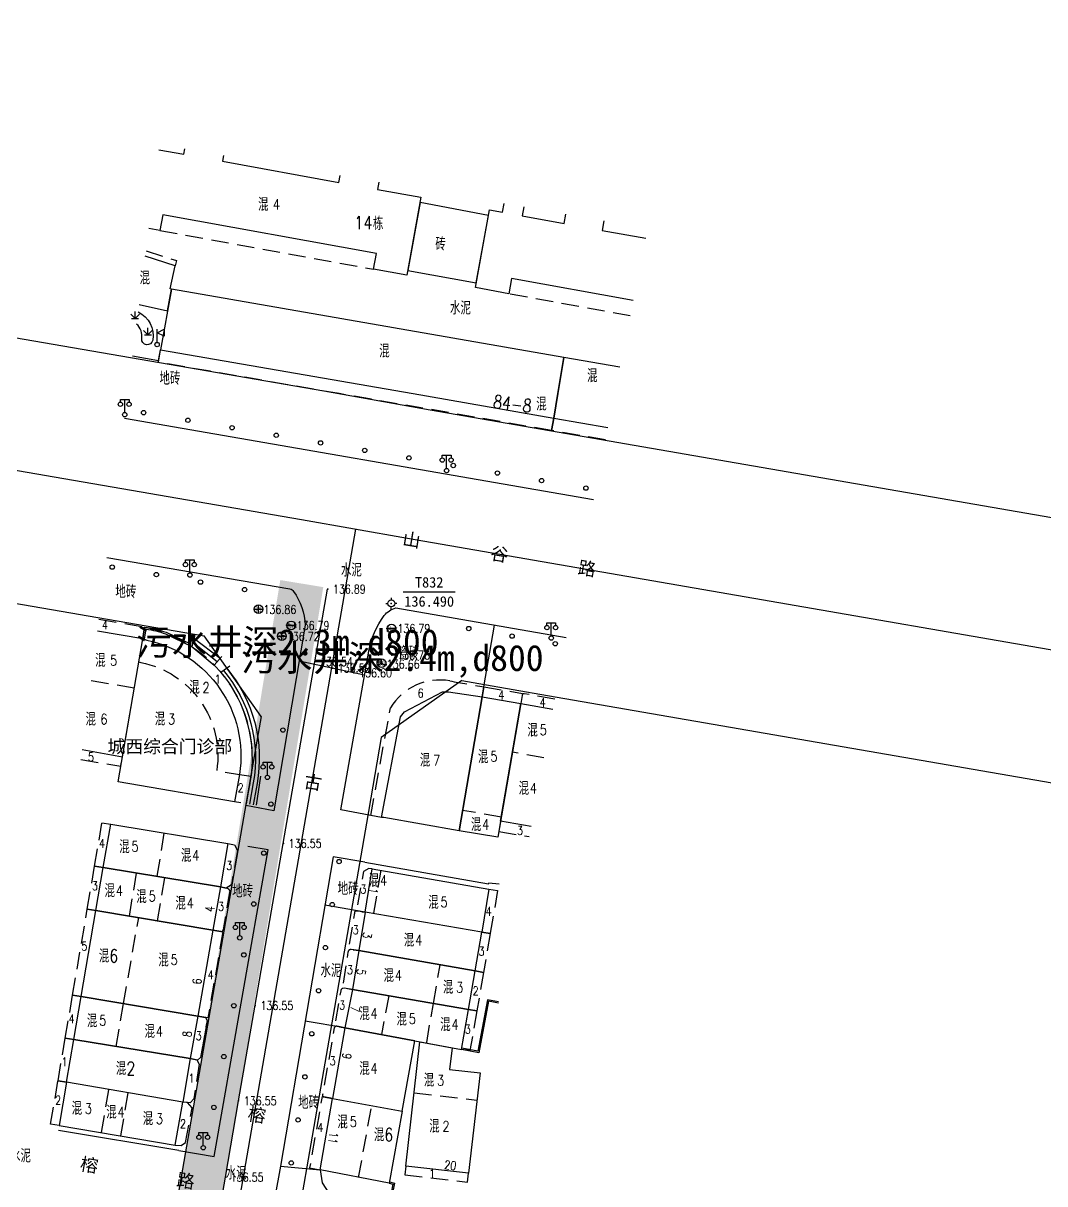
# Model space of a CAD drawing. Extents: x 529262 to 576451, y 2694391 to 2717535.
# Drawn here: x 563872.1 to 563989.4, y 2710661.9 to 2710795.1 of the extents above; entities that cross this region are included whole.
import ezdxf
from ezdxf.enums import TextEntityAlignment as Align
from ezdxf.xclip import XClip

# ---------------------------------------------------------------- set-up
doc = ezdxf.new("R2010")
doc.units = 0
doc.header["$XCLIPFRAME"] = 0
doc.linetypes.add('DASH', pattern=[0.35, 0.25, -0.1])
doc.linetypes.add('X5', pattern=[3, 2, -1])
for name, color, linetype in [('COMPONENT', 8, 'Continuous'), ('DLDW', 8, 'Continuous'), ('DLSS', 4, 'Continuous'), ('DMTZ', 8, 'Continuous'), ('GCD', 8, 'Continuous'), ('GXYZ', 8, 'Continuous'), ('JMD', 8, 'Continuous'), ('KZD', 8, 'Continuous'), ('PP-COM', 7, 'Continuous'), ('RD-中线', 40, 'Continuous'), ('RD-红线', 7, 'Continuous'), ('ZBTZ', 8, 'Continuous'), ('ZJ', 7, 'Continuous'), ('污水管径标注_W10-', 202, 'Continuous'), ('河流', 4, 'Continuous')]:
    doc.layers.add(name, color=color, linetype=linetype)
doc.layers.add('现状管道深度（物探资料）', color=2, linetype='Continuous', plot=False)
doc.styles.add('HZ', font='rs.shx', dxfattribs={"width": 0.8, "bigfont": 'hztxt.shx'})
doc.styles.get("Standard").update_dxf_attribs({"font": '', "height": 2.5, "bigfont": 'smfs.shx'})
doc.styles.add('宋体', font='', dxfattribs={"width": 0.75})
doc.styles.add('等线体', font='simhei.ttf')
doc.styles.get('Standard').set_extended_font_data('FangSong_GB2312')
doc.styles.get('宋体').set_extended_font_data('SimSun')
doc.linetypes.add('10422', pattern='A,0.75,[150,AAA.SHX,S=0.5,R=0,X=0,Y=0.5],1.5,[177,AAA.SHX,S=1,R=0,X=0,Y=0.4],0.75', length=3)
doc.linetypes.add('1161', pattern='A,0,[149,AAA.SHX,S=0.15,R=0,X=0,Y=0],-1.6', length=1.6)

# ---------------------------------------------------------------- blocks, each defined once
blk = doc.blocks.new('A$C19FD0107')
at = {"layer": 'RD-中线', "color": 8}
blk.add_lwpolyline([(-6735.89, 16285.46), (-7081.77, 16345.35), (-7093.95, 16347.49), (-7407.42, 16401.51), (-7408.07, 16401.63)], dxfattribs=at)
at = {"layer": 'RD-中线', "color": 8, "linetype": 'Continuous', "flags": 128}
blk.add_lwpolyline([(-7087.75, 16346.4), (-7130.8, 16098.5)], dxfattribs=at)
at = {"layer": 'RD-红线', "color": 8, "linetype": 'Continuous', "flags": 128}
for points in [[(-7336.27, 16404.47), (-7091.38, 16362.27), (-7079.19, 16360.12), (-6766.55, 16305.99)], [(-7163.26, 16344.21), (-7161.29, 16343.87), (-7105.11, 16334.19)], [(-7075.55, 16329.04), (-7073.58, 16328.7), (-7065.7, 16327.34), (-6997.83, 16315.59)], [(-7098.58, 16324.94), (-7098.93, 16322.97), (-7100.3, 16315.07), (-7114.3, 16234.44), (-7115.16, 16229.5)], [(-7084.79, 16322.53), (-7086.5, 16312.68), (-7100.54, 16231.84), (-7101.39, 16226.94)]]:
    blk.add_lwpolyline(points, dxfattribs=at)
at = {"layer": 'RD-红线', "color": 8}
for points in [[(-7098.58, 16324.94), (-7105.11, 16334.19, 0.414587)], [(-7075.55, 16329.04), (-7084.79, 16322.53, 0.414075)]]:
    blk.add_lwpolyline(points, format="xyb", dxfattribs=at)
blk = doc.blocks.new('GC200')
at = {"linetype": 'Continuous', "const_width": 0.2, "flags": 128}
blk.add_lwpolyline([(-0.1, 0, 1), (0.1, 0, 1)], format="xyb", close=True, dxfattribs=at)
blk = doc.blocks.new('gc124')
at = {"color": 8}
for p, q in [((-1, 1), (0, 0)), ((-0.8, 0), (0.8, 0)), ((0, 0), (0, 1.6)), ((0, 0), (1, 1))]:
    blk.add_line(p, q, dxfattribs=at)
blk = doc.blocks.new('gc019')
for p, q in [((0, 0.5), (0, 3.5)), ((0, 2.7), (1.6, 3.5)), ((1.6, 1.9), (0, 2.7)), ((1.6, 3.5), (1.6, 1.9))]:
    blk.add_line(p, q)
blk.add_circle((0, 0), 0.5)
blk = doc.blocks.new('gc002')
at = {"color": 8, "const_width": 1}
blk.add_lwpolyline([(-0.5, 0), (0.5, 0)], dxfattribs=at)
blk = doc.blocks.new('gc170')
at = {"color": 8, "linetype": 'Continuous'}
blk.add_circle((0, 0), 0.5, dxfattribs=at)
blk = doc.blocks.new('gc097')
at = {"color": 8}
for p, q in [((-1, 2.9), (-1, 3.5)), ((-1, 3.5), (1, 3.5)), ((0, 0.5), (0, 3.5)), ((1, 3.5), (1, 2.9))]:
    blk.add_line(p, q, dxfattribs=at)
for centre in [(-1, 2.4), (1, 2.4), (0, 0)]:
    blk.add_circle(centre, 0.5, dxfattribs=at)
blk = doc.blocks.new('gc116')
at = {"color": 8}
for p, q in [((-1.3, 0), (-0.8, 0)), ((0, 1.3), (0, 0.8)), ((1.3, 0), (0.8, 0)), ((0, -1.3), (0, -0.8))]:
    blk.add_line(p, q, dxfattribs=at)
blk.add_circle((0, 0), 0.8, dxfattribs=at)
blk.add_point((0, 0), dxfattribs=at)
blk = doc.blocks.new('gcbj0102')
for p, q in [((-1, 0), (1, 0)), ((0, -1), (0, 1))]:
    blk.add_line(p, q)
blk.add_circle((0, 0), 1)
blk = doc.blocks.new('gcbj0101')
blk.add_line((-1, 0), (1, 0))
blk.add_circle((0, 0), 1)
blk = doc.blocks.new('gcbj0107')
for q in [(-0.87, -0.5), (0, 1), (0.87, -0.5)]:
    blk.add_line((0, 0), q)
blk.add_circle((0, 0), 1)

msp = doc.modelspace()

# ---------------------------------------------------------------- linework, layer by layer
at = {"layer": 'DLSS', "linetype": 'Continuous', "elevation": 137.065, "flags": 128}
msp.add_lwpolyline([(563883.732, 2710749.75), (563937.565, 2710740.438)], dxfattribs=at)
at = {"layer": 'DLSS', "linetype": 'Continuous', "flags": 128}
for points, elevation in [([(563881.687, 2710733.765), (563902.711, 2710730.161, -0.2159019), (563903.135, 2710729.874, -0.140199), (563904.468, 2710725.999), (563900.879, 2710704.718), (563897.648, 2710705.297)], -524.926), ([(563911.988, 2710704.162), (563908.561, 2710704.812), (563911.752, 2710723.019, -0.1158302), (563913.539, 2710727.11, -0.175613), (563914.886, 2710727.979), (563934.425, 2710724.594)], -523.477)]:
    msp.add_lwpolyline(points, format="xyb", dxfattribs=dict(at, elevation=elevation))
at = {"layer": 'DLSS', "linetype": 'Continuous'}
msp.add_lwpolyline([(563889.941, 2710665.743), (563894.01, 2710665.028), (563900.195, 2710700.214), (563897.862, 2710700.601)], dxfattribs=at)
at = {"layer": 'DLSS', "linetype": 'Continuous', "flags": 128}
msp.add_lwpolyline([(563911.31, 2710698.806), (563907.684, 2710699.436), (563901.62, 2710663.92), (563906.165, 2710663.523)], dxfattribs=at)
at = {"layer": 'DMTZ', "linetype": '10422', "elevation": 137.101, "flags": 128}
for points in [[(563885.292, 2710761.942, -0.3396043), (563886.96, 2710758.705, -0.95562), (563885.693, 2710758.875)], [(563885.693, 2710758.875, 0.2685477), (563885.112, 2710760.535, 0.2685477)]]:
    msp.add_lwpolyline(points, format="xyb", dxfattribs=at)
at = {"layer": 'DMTZ', "linetype": '10422', "flags": 128}
for points in [[(563911.31, 2710698.806), (563925.501, 2710696.336), (563925.548, 2710696.46), (563926.739, 2710696.314)], [(563889.941, 2710665.743), (563876.13, 2710668.021)]]:
    msp.add_lwpolyline(points, dxfattribs=at)
at = {"layer": 'JMD', "linetype": 'Continuous'}
for p, q in [((563885.811, 2710724.447), (563885.613, 2710724.48)), ((563889.282, 2710724.815, 137.221), (563889.195, 2710724.634, 137.221)), ((563891.757, 2710724.759), (563891.433, 2710723.565)), ((563891.695, 2710724.53), (563894.711, 2710722.226)), ((563891.433, 2710723.565), (563894.02, 2710721.425)), ((563891.564, 2710724.048), (563894.365, 2710721.826)), ((563894.02, 2710721.425), (563894.875, 2710722.416)), ((563895.826, 2710721.304), (563894.777, 2710720.587)), ((563898.119, 2710707.968), (563897.677, 2710705.491)), ((563924.853, 2710680.193), (563925.001, 2710680.166))]:
    msp.add_line(p, q, dxfattribs=at)
at = {"layer": 'JMD', "linetype": 'Continuous', "flags": 128}
for points in [[(563887.673, 2710780.555), (563890.546, 2710780.034), (563890.662, 2710780.673)], [(563895.097, 2710779.911), (563894.974, 2710779.231), (563908.319, 2710776.811), (563908.465, 2710777.613)], [(563912.914, 2710776.848), (563912.761, 2710776.005), (563917.757, 2710775.099), (563916.139, 2710766.161), (563912.309, 2710766.853), (563912.651, 2710768.642), (563888.117, 2710773.067), (563887.784, 2710771.298), (563886.518, 2710771.526)], [(563942.127, 2710763.242), (563928.156, 2710765.787), (563927.838, 2710764.018), (563924.007, 2710764.735), (563925.621, 2710773.666), (563927.121, 2710773.392), (563927.301, 2710774.376)], [(563929.565, 2710773.987), (563929.381, 2710772.98), (563934.195, 2710772.102), (563934.388, 2710773.158)], [(563938.765, 2710772.405), (563938.564, 2710771.305), (563943.558, 2710770.394)], [(563940.601, 2710755.614), (563934.158, 2710756.727), (563933.467, 2710752.568)], [(563933.467, 2710752.568), (563933.002, 2710749.766), (563939.216, 2710748.691)], [(563899.339, 2710708.681), (563898.839, 2710705.369)], [(563926.64, 2710682.633), (563925.498, 2710682.849), (563924.406, 2710676.953), (563922.409, 2710677.323)], [(563926.668, 2710682.781), (563925.378, 2710683.024), (563924.286, 2710677.128), (563922.435, 2710677.471)]]:
    msp.add_lwpolyline(points, dxfattribs=at)
for points in [[(563916.237, 2710766.702), (563924.087, 2710765.265), (563925.504, 2710773.018), (563917.646, 2710774.486)], [(563911.34, 2710693.088), (563912.169, 2710698.054), (563925.564, 2710695.733), (563924.742, 2710690.785)], [(563911.34, 2710693.088), (563910.603, 2710688.673), (563923.961, 2710686.339), (563924.742, 2710690.785)], [(563910.603, 2710688.673), (563909.88, 2710684.21), (563923.214, 2710681.92), (563923.961, 2710686.339)], [(563909.88, 2710684.21), (563909.02, 2710679.803), (563922.409, 2710677.323), (563923.214, 2710681.92)], [(563906.165, 2710663.523), (563907.596, 2710671.694), (563915.598, 2710670.248), (563914.104, 2710661.978)]]:
    msp.add_lwpolyline(points, close=True, dxfattribs=at)
at = {"layer": 'JMD', "linetype": 'X5', "flags": 128}
for points, elevation in [([(563887.784, 2710771.298), (563912.309, 2710766.853)], 137.195), ([(563884.831, 2710718.779), (563879.879, 2710719.633)], 137.221), ([(563931.866, 2710710.798), (563928.249, 2710711.415)], 136.702), ([(563878.72, 2710710.576), (563883.283, 2710709.817), (563883.483, 2710710.91)], 137.118), ([(563896.918, 2710708.871), (563898.247, 2710708.698)], 136.557), ([(563926.983, 2710703.995), (563922.537, 2710704.754)], 136.876), ([(563888.251, 2710702.136), (563887.433, 2710697.178)], -514.617), ([(563884.284, 2710692.625), (563885.099, 2710697.563)], -512.228), ([(563887.519, 2710692.085), (563888.335, 2710697.03)], 136.892), ([(563883.614, 2710682.583), (563885.35, 2710692.458)], -515.915), ([(563919.181, 2710682.613), (563919.941, 2710687.041)], -513.228), ([(563882.751, 2710677.668), (563883.614, 2710682.583)], -515.915), ([(563918.41, 2710678.124), (563919.181, 2710682.613)], -513.228), ([(563881.089, 2710667.782), (563881.936, 2710672.736)], -517.365), ([(563883.308, 2710667.411), (563884.153, 2710672.357)], -516.977), ([(563916.969, 2710672.353), (563924.181, 2710671.497)], -520.385), ([(563910.597, 2710662.623), (563912.089, 2710670.882)], 136.938)]:
    msp.add_lwpolyline(points, dxfattribs=dict(at, elevation=elevation))
at = {"layer": 'JMD', "linetype": 'Continuous', "flags": 128}
for points, elevation in [([(563885.402, 2710762.802), (563888.659, 2710762.089), (563889.103, 2710764.559), (563888.966, 2710764.587), (563889.54, 2710767.244), (563886.109, 2710768.329)], -527.753), ([(563933.467, 2710752.568), (563934.158, 2710756.727), (563889.103, 2710764.559), (563887.855, 2710757.61), (563916.874, 2710752.568)], -526.763), ([(563916.874, 2710752.568), (563933.002, 2710749.766), (563933.467, 2710752.568)], -526.763), ([(563878.867, 2710711.727), (563883.483, 2710710.91), (563885.811, 2710724.447), (563880.608, 2710725.33)], 137.118), ([(563930.402, 2710702.911), (563926.902, 2710703.523), (563929.202, 2710717.001), (563932.902, 2710716.386)], 136.876)]:
    msp.add_lwpolyline(points, dxfattribs=dict(at, elevation=elevation))
at = {"layer": 'JMD', "linetype": 'X5'}
for points in [[(563886.188, 2710768.948), (563889.671, 2710767.852), (563889.54, 2710767.244)], [(563908.367, 2710752.568), (563887.63, 2710756.164), (563887.855, 2710757.61)], [(563933.002, 2710749.766), (563932.755, 2710748.339), (563908.367, 2710752.568)], [(563938.931, 2710747.268), (563932.755, 2710748.339), (563933.002, 2710749.766)], [(563880.782, 2710726.695), (563886.032, 2710725.788), (563885.811, 2710724.447)], [(563895.581, 2710700.954), (563896.347, 2710700.788), (563896.676, 2710700.156), (563895.988, 2710696.201), (563895.388, 2710695.845), (563894.731, 2710695.975)], [(563925.564, 2710695.733), (563926.556, 2710695.575), (563925.7, 2710690.62), (563924.742, 2710690.785)], [(563924.742, 2710690.785), (563925.7, 2710690.62), (563924.931, 2710686.171), (563923.961, 2710686.339)], [(563923.961, 2710686.339), (563924.931, 2710686.171), (563924.168, 2710681.755), (563923.214, 2710681.92)], [(563923.214, 2710681.92), (563924.168, 2710681.755), (563923.383, 2710677.206), (563922.409, 2710677.323)], [(563893.3, 2710680.939), (563892.153, 2710681.142), (563893.007, 2710680.991), (563893.194, 2710680.638), (563892.46, 2710676.394), (563892.114, 2710676.101), (563891.266, 2710676.282)], [(563890.235, 2710666.301), (563890.737, 2710666.665)]]:
    msp.add_lwpolyline(points, dxfattribs=at)
at = {"layer": 'JMD', "linetype": 'X5', "flags": 128}
for points in [[(563941.775, 2710761.479), (563927.838, 2710764.018)], [(563912.169, 2710698.054), (563911.784, 2710698.093), (563911.15, 2710697.737), (563910.452, 2710693.743), (563910.922, 2710693.127), (563911.34, 2710693.088)], [(563913.154, 2710697.883), (563912.302, 2710692.923)], [(563914.05, 2710683.494), (563913.222, 2710679.025)], [(563892.153, 2710681.142), (563893.007, 2710680.991), (563893.194, 2710680.638), (563892.46, 2710676.394), (563892.114, 2710676.101), (563891.266, 2710676.282)], [(563907.596, 2710671.694), (563906.402, 2710671.921), (563904.976, 2710663.76), (563906.165, 2710663.523)]]:
    msp.add_lwpolyline(points, dxfattribs=at)
at = {"layer": 'JMD', "linetype": 'Continuous', "elevation": 137.221, "flags": 128}
for points in [[(563885.811, 2710724.447), (563886.032, 2710725.788, -0.0588631), (563888.497, 2710725.19), (563891.303, 2710723.849), (563891.551, 2710724.763)], [(563886.003, 2710724.382), (563886.198, 2710725.565, -0.0541234), (563888.419, 2710725.006), (563891.433, 2710723.565), (563891.744, 2710724.711)]]:
    msp.add_lwpolyline(points, format="xyb", dxfattribs=at)
at = {"layer": 'JMD', "linetype": 'X5', "flags": 128}
for points, elevation in [([(563886.032, 2710725.788), (563886.032, 2710725.788, -0.3947341), (563898.24, 2710708.648), (563897.677, 2710705.491), (563896.357, 2710705.727)], 136.557), ([(563885.355, 2710721.8), (563885.577, 2710721.725, -0.4036302), (563894.301, 2710709.31), (563896.918, 2710708.871)], 136.557), ([(563910.603, 2710688.673), (563909.73, 2710688.781, 0.4417488), (563909.372, 2710688.474), (563908.771, 2710684.698, 0.316352), (563908.929, 2710684.375), (563909.88, 2710684.21)], 136.943)]:
    msp.add_lwpolyline(points, format="xyb", dxfattribs=dict(at, elevation=elevation))
at = {"layer": 'JMD', "linetype": 'Continuous', "elevation": 137.221, "flags": 128}
msp.add_lwpolyline([(563885.811, 2710724.447), (563886.268, 2710724.292, -0.4002121), (563896.918, 2710708.871), (563896.357, 2710705.727), (563882.977, 2710708.044)], format="xyb", close=True, dxfattribs=at)
at = {"layer": 'JMD', "linetype": 'Continuous', "flags": 128}
for points in [[(563894.777, 2710720.587, -0.2233737), (563898.119, 2710707.968), (563897.677, 2710705.491)], [(563895.096, 2710720.805, -0.2227256), (563898.497, 2710707.9), (563898.061, 2710705.451)], [(563895.464, 2710721.057, -0.2220171), (563898.934, 2710707.821), (563898.503, 2710705.405)]]:
    msp.add_lwpolyline(points, format="xyb", dxfattribs=at)
at = {"layer": 'JMD', "linetype": 'X5'}
for points, elevation in [([(563913.242, 2710703.954), (563911.988, 2710704.162), (563914.25, 2710716.505, -0.3119969), (563921.062, 2710719.608, 0.0014217), (563924.986, 2710718.926), (563924.762, 2710717.787)], 136.907), ([(563933.114, 2710717.526), (563929.614, 2710718.134, 0.4121221), (563929.362, 2710717.94), (563929.202, 2710717.001)], 136.747)]:
    msp.add_lwpolyline(points, format="xyb", dxfattribs=dict(at, elevation=elevation))
at = {"layer": 'JMD', "linetype": 'Continuous', "flags": 128}
for points, elevation in [([(563922.137, 2710702.411), (563913.487, 2710703.929), (563913.242, 2710703.954), (563915.409, 2710715.485), (563915.867, 2710716.059), (563920.228, 2710718.345), (563920.906, 2710718.36), (563924.762, 2710717.787)], 136.469), ([(563924.762, 2710717.787), (563929.202, 2710717.001), (563926.589, 2710701.685), (563922.137, 2710702.411)], 136.902), ([(563882.133, 2710703.177), (563895.581, 2710700.954), (563894.731, 2710695.975), (563881.275, 2710698.194)], 136.892), ([(563881.275, 2710698.194), (563894.731, 2710695.975), (563893.875, 2710691.026), (563880.424, 2710693.268)], 136.913), ([(563880.424, 2710693.268), (563893.875, 2710691.026), (563892.153, 2710681.142), (563878.74, 2710683.406)], 136.891), ([(563878.74, 2710683.406), (563892.153, 2710681.142), (563891.266, 2710676.282), (563877.897, 2710678.458)], 136.963), ([(563917.056, 2710678.314), (563909.02, 2710679.803), (563907.596, 2710671.694), (563915.598, 2710670.248)], -516.509), ([(563877.897, 2710678.458), (563891.266, 2710676.282), (563890.404, 2710671.288), (563877.07, 2710673.568)], 136.959), ([(563917.637, 2710678.207), (563921.34, 2710677.521), (563921.047, 2710675.017), (563924.551, 2710674.653), (563923.208, 2710663.129), (563916.019, 2710663.938)], 136.94), ([(563877.07, 2710673.568), (563876.234, 2710668.611), (563889.546, 2710666.342), (563890.404, 2710671.288)], 136.959)]:
    msp.add_lwpolyline(points, close=True, dxfattribs=dict(at, elevation=elevation))
at = {"layer": 'JMD', "linetype": 'X5'}
for points, elevation in [([(563924.762, 2710717.787), (563924.986, 2710718.926), (563929.402, 2710718.173), (563929.202, 2710717.001)], 136.902), ([(563881.275, 2710698.194), (563880.289, 2710698.362), (563881.135, 2710703.316), (563882.133, 2710703.177)], 136.892), ([(563926.902, 2710703.523), (563926.702, 2710702.35), (563930.185, 2710701.74)], 136.876), ([(563880.424, 2710693.268), (563879.448, 2710693.434), (563880.289, 2710698.362), (563881.275, 2710698.194)], 136.891), ([(563878.74, 2710683.406), (563877.765, 2710683.572), (563879.448, 2710693.434), (563880.424, 2710693.268)], 136.891), ([(563893.875, 2710691.026), (563895.022, 2710690.823), (563893.3, 2710680.939), (563892.153, 2710681.142)], 136.891), ([(563877.897, 2710678.458), (563876.921, 2710678.625), (563877.765, 2710683.572), (563878.74, 2710683.406)], 136.959), ([(563877.07, 2710673.568), (563876.087, 2710673.736), (563876.921, 2710678.625), (563877.897, 2710678.458)], 136.959), ([(563891.266, 2710676.282), (563892.019, 2710676.121), (563892.3, 2710675.627), (563891.682, 2710671.664), (563891.26, 2710671.206), (563890.404, 2710671.288)], -526.33), ([(563876.234, 2710668.611), (563875.236, 2710668.75), (563876.087, 2710673.736), (563877.07, 2710673.568)], 136.959), ([(563889.546, 2710666.342), (563890.235, 2710666.301), (563890.737, 2710666.665), (563891.47, 2710670.615), (563890.958, 2710671.235), (563890.404, 2710671.288)], 136.959), ([(563916.019, 2710663.938), (563915.894, 2710662.924), (563923.083, 2710662.115), (563923.208, 2710663.129)], -525.624)]:
    msp.add_lwpolyline(points, dxfattribs=dict(at, elevation=elevation))
msp.add_lwpolyline([(563894.731, 2710695.975), (563895.388, 2710695.845, -0.2153607), (563895.817, 2710695.539), (563895.052, 2710691.032, -0.3166231), (563894.795, 2710690.863), (563893.875, 2710691.026)], format="xyb", dxfattribs=at)
at = {"layer": 'JMD', "linetype": 'X5', "flags": 128}
for points in [[(563911.34, 2710693.088), (563910.78, 2710693.14), (563910.329, 2710693.193, 0.5102133), (563910.108, 2710692.953), (563909.48, 2710689.088, 0.4492712), (563909.73, 2710688.781), (563910.603, 2710688.673)], [(563909.88, 2710684.21), (563908.929, 2710684.375), (563908.779, 2710684.337, 0.2752423), (563908.539, 2710684.057), (563907.901, 2710680.387, 0.3423667), (563908.111, 2710679.991), (563909.02, 2710679.803)], [(563909.02, 2710679.803), (563908.111, 2710679.991, 0.3878546), (563907.808, 2710679.811), (563906.451, 2710672.12, 0.2984633), (563906.523, 2710671.898), (563907.596, 2710671.694)]]:
    msp.add_lwpolyline(points, format="xyb", dxfattribs=at)
at = {"layer": 'JMD', "linetype": 'Continuous'}
for points in [[(563914.104, 2710661.978), (563914.538, 2710661.879), (563913.975, 2710659.039)], [(563914.137, 2710662.124), (563914.713, 2710661.993), (563914.148, 2710659.14)]]:
    msp.add_lwpolyline(points, dxfattribs=at)
at = {"layer": 'KZD', "linetype": 'Continuous'}
msp.add_line((563915.698, 2710729.817), (563921.698, 2710729.817), dxfattribs=at)
at = {"layer": 'ZBTZ', "linetype": '1161', "flags": 128}
for points, elevation in [([(563884.649, 2710756.915), (563887.634, 2710756.379), (563887.855, 2710757.61)], 137.065), ([(563924.986, 2710718.926), (563926.214, 2710726.016)], -523.875), ([(563901.62, 2710663.92), (563900.244, 2710656.386)], 136.397), ([(563906.165, 2710663.523), (563906.411, 2710662.038), (563907.597, 2710660.193), (563908.916, 2710659.599), (563911.454, 2710659.204), (563913.975, 2710659.039)], 136.736)]:
    msp.add_lwpolyline(points, dxfattribs=dict(at, elevation=elevation))
for points in [[(563903.761, 2710721.908), (563911.253, 2710720.317)], [(563911.34, 2710693.088), (563906.734, 2710693.874)], [(563909.02, 2710679.803), (563904.464, 2710680.581)]]:
    msp.add_lwpolyline(points, dxfattribs=at)
at = {"layer": '污水管径标注_W10-'}
msp.add_lwpolyline([(563885.041, 2710603.571), (563890.662, 2710635.945), (563891.884, 2710642.982), (563895.306, 2710662.687), (563896.821, 2710671.414), (563898.727, 2710682.392), (563901.953, 2710700.972), (563905.57, 2710721.802), (563907.014, 2710730.117)], dxfattribs=at)
at = {"layer": '河流', "color": 5, "linetype": 'DASH', "ltscale": 0.1, "const_width": 5}
msp.add_lwpolyline([(563882.058, 2710598.016), (563904.072, 2710730.774)], dxfattribs=at)

# ---------------------------------------------------------------- block references
at = {"layer": 'COMPONENT', "linetype": 'Continuous', "xscale": 0.5, "yscale": 0.5}
for name, p in [('gcbj0102', (563899.103, 2710727.833)), ('gcbj0101', (563902.844, 2710725.98)), ('gcbj0101', (563914.384, 2710725.61)), ('gcbj0102', (563901.777, 2710724.756)), ('gcbj0107', (563913.239, 2710721.641))]:
    msp.add_blockref(name, p, dxfattribs=at)
at = {"layer": 'DLDW', "color": 252, "linetype": 'Continuous', "xscale": 0.5, "yscale": 0.5, "zscale": 0.5}
for name, p in [('gc019', (563887.466, 2710758.203, 137.077)), ('gc097', (563883.743, 2710750.157)), ('gc097', (563883.743, 2710750.157)), ('gc097', (563920.703, 2710743.743)), ('gc097', (563891.222, 2710731.756)), ('gc097', (563932.71, 2710724.521)), ('gc097', (563900.124, 2710708.54)), ('gc097', (563896.948, 2710690.131)), ('gc097', (563892.758, 2710666.048))]:
    msp.add_blockref(name, p, dxfattribs=at)
at = {"layer": 'GCD', "linetype": 'Continuous'}
ref = msp.add_blockref('GC200', (563907.046, 2710730.141, 136.89), dxfattribs=dict(at, xscale=0.5, yscale=0.5, zscale=0.5))
ref.add_attrib('height', '136.89', dxfattribs={"linetype": 'Continuous', "height": 1, "style": 'HZ', "width": 0.8}).set_placement((563907.646, 2710730.141, 136.89), align=Align.MIDDLE_LEFT)
ref = msp.add_blockref('GC200', (563899.075, 2710727.802, 136.857), dxfattribs=dict(at, xscale=0.5, yscale=0.5, zscale=0.5))
ref.add_attrib('height', '136.86', dxfattribs={"linetype": 'Continuous', "height": 1, "style": 'HZ', "width": 0.8}).set_placement((563899.675, 2710727.802, 136.857), align=Align.MIDDLE_LEFT)
ref = msp.add_blockref('GC200', (563902.879, 2710725.962, 136.786), dxfattribs=dict(at, xscale=0.5, yscale=0.5, zscale=0.5))
ref.add_attrib('height', '136.79', dxfattribs={"linetype": 'Continuous', "height": 1, "style": 'HZ', "width": 0.8}).set_placement((563903.479, 2710725.962, 136.786), align=Align.MIDDLE_LEFT)
ref = msp.add_blockref('GC200', (563914.456, 2710725.617, 136.786), dxfattribs=dict(at, xscale=0.5, yscale=0.5, zscale=0.5))
ref.add_attrib('height', '136.79', dxfattribs={"linetype": 'Continuous', "height": 1, "style": 'HZ', "width": 0.8}).set_placement((563915.056, 2710725.617, 136.786), align=Align.MIDDLE_LEFT)
ref = msp.add_blockref('GC200', (563901.745, 2710724.712, 136.719), dxfattribs=dict(at, xscale=0.5, yscale=0.5, zscale=0.5))
ref.add_attrib('height', '136.72', dxfattribs={"linetype": 'Continuous', "height": 1, "style": 'HZ', "width": 0.8}).set_placement((563902.345, 2710724.712, 136.719), align=Align.MIDDLE_LEFT)
ref = msp.add_blockref('GC200', (563914.416, 2710722.549, 136.763), dxfattribs=dict(at, xscale=0.5, yscale=0.5, zscale=0.5))
ref.add_attrib('height', '136.76', dxfattribs={"linetype": 'Continuous', "height": 1, "style": 'HZ', "width": 0.8}).set_placement((563915.016, 2710722.549, 136.763), align=Align.MIDDLE_LEFT)
ref = msp.add_blockref('GC200', (563905.561, 2710721.815, 136.54), dxfattribs=dict(at, xscale=0.5, yscale=0.5, zscale=0.5))
ref.add_attrib('height', '136.54', dxfattribs={"linetype": 'Continuous', "height": 1, "style": 'HZ', "width": 0.8}).set_placement((563906.161, 2710721.815, 136.54), align=Align.MIDDLE_LEFT)
ref = msp.add_blockref('GC200', (563913.231, 2710721.542, 136.663), dxfattribs=dict(at, xscale=0.5, yscale=0.5, zscale=0.5))
ref.add_attrib('height', '136.66', dxfattribs={"linetype": 'Continuous', "height": 1, "style": 'HZ', "width": 0.8}).set_placement((563913.831, 2710721.542, 136.663), align=Align.MIDDLE_LEFT)
ref = msp.add_blockref('GC200', (563907.6, 2710721.086, 136.519), dxfattribs=dict(at, xscale=0.5, yscale=0.5, zscale=0.5))
ref.add_attrib('height', '136.52', dxfattribs={"linetype": 'Continuous', "height": 1, "style": 'HZ', "width": 0.8}).set_placement((563908.2, 2710721.086, 136.519), align=Align.MIDDLE_LEFT)
ref = msp.add_blockref('GC200', (563910.06, 2710720.527, 136.598), dxfattribs=dict(at, xscale=0.5, yscale=0.5, zscale=0.5))
ref.add_attrib('height', '136.60', dxfattribs={"linetype": 'Continuous', "height": 1, "style": 'HZ', "width": 0.8}).set_placement((563910.66, 2710720.527, 136.598), align=Align.MIDDLE_LEFT)
ref = msp.add_blockref('GC200', (563901.97, 2710700.961, 136.55), dxfattribs=dict(at, xscale=0.5, yscale=0.5, zscale=0.5))
ref.add_attrib('height', '136.55', dxfattribs={"linetype": 'Continuous', "height": 1, "style": 'HZ', "width": 0.8}).set_placement((563902.57, 2710700.961, 136.55), align=Align.MIDDLE_LEFT)
ref = msp.add_blockref('GC200', (563898.72, 2710682.352, 136.55), dxfattribs=dict(at, xscale=0.5, yscale=0.5, zscale=0.5))
ref.add_attrib('height', '136.55', dxfattribs={"linetype": 'Continuous', "height": 1, "style": 'HZ', "width": 0.8}).set_placement((563899.32, 2710682.352, 136.55), align=Align.MIDDLE_LEFT)
ref = msp.add_blockref('GC200', (563896.814, 2710671.426, 136.55), dxfattribs=dict(at, xscale=0.5, yscale=0.5, zscale=0.5))
ref.add_attrib('height', '136.55', dxfattribs={"linetype": 'Continuous', "height": 1, "style": 'HZ', "width": 0.8}).set_placement((563897.414, 2710671.426, 136.55), align=Align.MIDDLE_LEFT)
ref = msp.add_blockref('GC200', (563895.31, 2710662.663, 136.55), dxfattribs=dict(at, xscale=0.5, yscale=0.5, zscale=0.5))
ref.add_attrib('height', '136.55', dxfattribs={"linetype": 'Continuous', "height": 1, "style": 'HZ', "width": 0.8}).set_placement((563895.91, 2710662.663, 136.55), align=Align.MIDDLE_LEFT)
at = {"layer": 'JMD', "linetype": 'Continuous', "xscale": 0.4999999999830702, "yscale": 0.4999999999830702, "zscale": 0.4999999999830702, "rotation": 349.0007791743696}
msp.add_blockref('gc002', (563891.596, 2710724.752, -1056.246), dxfattribs=at)
at = {"layer": 'KZD', "linetype": 'Continuous', "xscale": 0.5, "yscale": 0.5, "zscale": 0.5}
msp.add_blockref('gc116', (563914.352, 2710728.5, 136.49), dxfattribs=at)
at = {"layer": 'PP-COM'}
ref = msp.add_blockref('A$C19FD0107', (570997.993, 2694390.603), dxfattribs=at)
XClip(ref).set_block_clipping_path([(-9366.4383134884, 14428.6043910822), (-3328.4480743363, 17452.7484863754)])
at = {"layer": 'ZBTZ', "linetype": 'Continuous', "xscale": 0.5, "yscale": 0.5}
for p in [(563884.936, 2710761.203), (563886.409, 2710759.328)]:
    msp.add_blockref('gc124', p, dxfattribs=at)
at = {"layer": 'ZBTZ', "linetype": 'Continuous'}
for p, xscale, yscale, zscale, rotation in [((563885.917, 2710750.386), 0.4999999999925513, 0.4999999999925513, 0.4999999999925513, 170.3217943782903), ((563890.994, 2710749.52), 0.4999999999925513, 0.4999999999925513, 0.4999999999925513, 170.3217943782903), ((563896.071, 2710748.654), 0.4999999999925513, 0.4999999999925513, 0.4999999999925513, 170.3217943782903), ((563901.148, 2710747.789), 0.4999999999925513, 0.4999999999925513, 0.4999999999925513, 170.3217943782903), ((563906.225, 2710746.923), 0.4999999999925513, 0.4999999999925513, 0.4999999999925513, 170.3217943782903), ((563911.302, 2710746.057), 0.4999999999925513, 0.4999999999925513, 0.4999999999925513, 170.3217943782903), ((563916.379, 2710745.191), 0.4999999999925513, 0.4999999999925513, 0.4999999999925513, 170.3217943782903), ((563921.456, 2710744.325), 0.4999999999925513, 0.4999999999925513, 0.4999999999925513, 170.3217943782903), ((563926.533, 2710743.459), 0.4999999999925513, 0.4999999999925513, 0.4999999999925513, 170.3217943782903), ((563931.61, 2710742.593), 0.4999999999925513, 0.4999999999925513, 0.4999999999925513, 170.3217943782903), ((563936.687, 2710741.728), 0.4999999999925513, 0.4999999999925513, 0.4999999999925513, 170.3217943782903), ((563882.306, 2710732.664), 0.5000000000040269, 0.5000000000040269, 0.5000000000040269, 170.3671559292704), ((563887.374, 2710731.804), 0.5000000000040269, 0.5000000000040269, 0.5000000000040269, 170.3671559292704), ((563892.443, 2710730.943), 0.5000000000040269, 0.5000000000040269, 0.5000000000040269, 170.3671559292704), ((563897.512, 2710730.083), 0.5000000000040269, 0.5000000000040269, 0.5000000000040269, 170.3671559292704), ((563923.24, 2710725.621), 0.4999999999341479, 0.4999999999341479, 0.4999999999341479, 170.0202842967046), ((563928.206, 2710724.747), 0.4999999999341479, 0.4999999999341479, 0.4999999999341479, 170.0202842967046), ((563933.173, 2710723.873), 0.4999999999341479, 0.4999999999341479, 0.4999999999341479, 170.0202842967046), ((563901.912, 2710713.965), 0.499999999954541, 0.499999999954541, 0.499999999954541, 260.7839990828674), ((563900.534, 2710705.472), 0.499999999954541, 0.499999999954541, 0.499999999954541, 260.7839990828674), ((563899.713, 2710699.848), 0.4999999998286377, 0.4999999998286377, 0.4999999998286377, 78.87449941671538), ((563908.345, 2710698.886), 0.4999999999810139, 0.4999999999810139, 0.4999999999810139, 260.993861017649), ((563898.565, 2710694.013), 0.4999999998286377, 0.4999999998286377, 0.4999999998286377, 78.87449941671538), ((563907.562, 2710693.945), 0.4999999999810139, 0.4999999999810139, 0.4999999999810139, 260.993861017649), ((563897.418, 2710688.179), 0.4999999998286377, 0.4999999998286377, 0.4999999998286377, 78.87449941671538), ((563906.778, 2710689.004), 0.4999999999810139, 0.4999999999810139, 0.4999999999810139, 260.993861017649), ((563905.995, 2710684.063), 0.4999999999810139, 0.4999999999810139, 0.4999999999810139, 260.993861017649), ((563896.27, 2710682.344), 0.4999999998286377, 0.4999999998286377, 0.4999999998286377, 78.87449941671538), ((563905.212, 2710679.121), 0.4999999999810139, 0.4999999999810139, 0.4999999999810139, 260.993861017649), ((563895.123, 2710676.51), 0.4999999998286377, 0.4999999998286377, 0.4999999998286377, 78.87449941671538), ((563904.429, 2710674.18), 0.4999999999810139, 0.4999999999810139, 0.4999999999810139, 260.993861017649), ((563893.976, 2710670.675), 0.4999999998286377, 0.4999999998286377, 0.4999999998286377, 78.87449941671538), ((563903.646, 2710669.239), 0.4999999999810139, 0.4999999999810139, 0.4999999999810139, 260.993861017649), ((563902.863, 2710664.298), 0.4999999999810139, 0.4999999999810139, 0.4999999999810139, 260.993861017649)]:
    msp.add_blockref('gc170', p, dxfattribs=dict(at, xscale=xscale, yscale=yscale, zscale=zscale, rotation=rotation))

# ---------------------------------------------------------------- texts
at = {"layer": 'GXYZ', "linetype": 'Continuous', "style": '宋体'}
for s, p in [('污', (563899.103, 2710727.827)), ('供水', (563902.871, 2710725.954)), ('供水', (563914.411, 2710725.584)), ('污', (563901.777, 2710724.75)), ('电信', (563913.223, 2710721.662))]:
    msp.add_text(s, height=0.5, dxfattribs=at).set_placement(p, align=Align.MIDDLE)
at = {"layer": 'JMD', "linetype": 'Continuous', "style": 'HZ', "width": 0.8}
for s, p in [('混', (563900.254, 2710774.28)), ('砖', (563920.604, 2710769.732)), ('混', (563886.656, 2710765.848)), ('混', (563914.159, 2710757.464)), ('混', (563938.023, 2710754.632)), ('混', (563932.18, 2710751.376)), ('混', (563881.551, 2710721.966)), ('混', (563892.362, 2710718.88)), ('混', (563880.442, 2710715.226)), ('混', (563888.392, 2710715.242)), ('混', (563931.172, 2710713.953)), ('混', (563918.824, 2710710.512)), ('混', (563925.499, 2710710.905)), ('混', (563930.165, 2710707.284)), ('混', (563924.689, 2710703.126)), ('混', (563884.313, 2710700.582)), ('混', (563891.403, 2710699.584)), ('混', (563882.625, 2710695.542)), ('混', (563912.953, 2710696.712)), ('混', (563886.275, 2710694.866)), ('混', (563919.79, 2710694.2)), ('混', (563890.765, 2710694.106)), ('混', (563916.981, 2710689.859)), ('混6', (563883.009, 2710688.051)), ('混', (563888.798, 2710687.58)), ('混', (563914.659, 2710685.813)), ('混', (563921.479, 2710684.465)), ('混', (563911.873, 2710681.435)), ('混', (563880.606, 2710680.612)), ('混', (563916.141, 2710680.802)), ('混', (563921.161, 2710680.175)), ('混', (563887.219, 2710679.396)), ('混2', (563884.958, 2710675.141)), ('混', (563911.873, 2710675.134)), ('混', (563919.277, 2710673.808)), ('混', (563878.851, 2710670.565)), ('混', (563882.819, 2710670.127)), ('混', (563887.009, 2710669.382)), ('混', (563909.357, 2710669)), ('混6', (563914.58, 2710667.539)), ('混', (563919.893, 2710668.524))]:
    msp.add_text(s, height=1.5, dxfattribs=at).set_placement(p, align=Align.MIDDLE_RIGHT)
for s, p in [('4', (563900.754, 2710774.28)), ('5', (563882.051, 2710721.966)), ('2', (563892.679, 2710718.856)), ('6', (563880.942, 2710715.226)), ('3', (563888.709, 2710715.218)), ('5', (563931.384, 2710713.999)), ('7', (563919.141, 2710710.488)), ('5', (563925.711, 2710710.95)), ('4', (563930.255, 2710707.293)), ('4', (563924.779, 2710703.135)), ('5', (563884.525, 2710700.628)), ('4', (563891.493, 2710699.593)), ('4', (563913.043, 2710696.721)), ('4', (563882.715, 2710695.551)), ('5', (563886.487, 2710694.911)), ('4', (563890.854, 2710694.116)), ('5', (563920.002, 2710694.245)), ('4', (563917.071, 2710689.868)), ('5', (563889.01, 2710687.625)), ('4', (563914.749, 2710685.822)), ('3', (563921.796, 2710684.441)), ('4', (563911.963, 2710681.444)), ('5', (563880.818, 2710680.658)), ('5', (563916.353, 2710680.848)), ('4', (563921.251, 2710680.184)), ('4', (563887.308, 2710679.405)), ('4', (563911.963, 2710675.143)), ('3', (563919.593, 2710673.784)), ('3', (563879.167, 2710670.541)), ('4', (563882.909, 2710670.136)), ('3', (563887.326, 2710669.358)), ('5', (563909.569, 2710669.046)), ('2', (563920.21, 2710668.5))]:
    msp.add_text(s, height=1.2, dxfattribs=at).set_placement(p, align=Align.MIDDLE_LEFT)
at = {"layer": 'KZD', "linetype": 'Continuous', "style": '等线体'}
for s, p in [('T832', (563918.698, 2710730.917)), ('136.490', (563918.698, 2710728.717))]:
    msp.add_text(s, height=1.2, dxfattribs=at).set_placement(p, align=Align.MIDDLE)
at = {"layer": 'ZJ', "color": 8, "linetype": 'Continuous', "style": 'HZ', "width": 0.8}
for s, p in [('14', (563911.14, 2710772.175)), ('栋', (563912.838, 2710772.175)), ('水泥', (563922.285, 2710762.473)), ('地砖', (563888.934, 2710754.4)), ('水泥', (563909.766, 2710732.406)), ('地砖', (563883.872, 2710729.925)), ('瓷砖', (563916.341, 2710722.924)), ('地砖', (563897.278, 2710695.57)), ('地砖', (563909.395, 2710695.855)), ('水泥', (563907.423, 2710686.442)), ('地砖', (563904.851, 2710671.315)), ('水泥', (563871.78, 2710665.197)), ('水泥', (563896.552, 2710663.223))]:
    msp.add_text(s, height=1.5, dxfattribs=at).set_placement(p, align=Align.MIDDLE)
for s, height, rotation, p in [('84-8', 1.5, 352.71305, (563928.262, 2710751.408)), ('1', 1, 262.53236, (563912.29, 2710695.519)), ('4', 1, 85.42303, (563893.527, 2710693.434)), ('3', 1, 262.53236, (563911.587, 2710690.408)), ('5', 1, 262.53236, (563910.892, 2710686.196)), ('6', 1, 85.42303, (563892.048, 2710685.133)), ('7', 1, 262.53236, (563910.197, 2710681.984)), ('8', 1, 85.42303, (563890.921, 2710679.093)), ('9', 1, 262.53236, (563909.242, 2710676.557)), ('11', 1, 262.53236, (563907.677, 2710667.169)), ('20', 1, 352.53236, (563921.127, 2710664.032))]:
    msp.add_text(s, height=height, rotation=rotation, dxfattribs=at).set_placement(p, align=Align.MIDDLE)
at = {"layer": 'ZJ', "color": 8, "linetype": 'Continuous', "style": '等线体'}
for s, p in [('山        谷        路', (563926.761, 2710734.177)), ('古', (563905.364, 2710708.007)), ('榕', (563898.924, 2710669.843)), ('古        榕         路', (563880.185, 2710664.023))]:
    msp.add_text(s, height=1.5, rotation=350.70873, dxfattribs=at).set_placement(p, align=Align.MIDDLE)
at = {"layer": 'ZJ', "color": 8, "linetype": 'Continuous', "style": 'HZ', "width": 0.8}
for s, p in [('4', (563881.798, 2710726.037)), ('1', (563894.763, 2710719.824)), ('6', (563918.05, 2710718.207)), ('4', (563927.33, 2710717.991)), ('4', (563932.075, 2710717.139)), ('5', (563880.213, 2710710.891)), ('2', (563897.393, 2710707.337)), ('3', (563929.461, 2710702.452)), ('4', (563881.473, 2710700.955)), ('3', (563896.084, 2710698.433)), ('3', (563880.661, 2710696.105)), ('3', (563911.491, 2710695.723)), ('3', (563895.153, 2710693.732)), ('4', (563925.876, 2710693.169)), ('3', (563910.605, 2710691.059)), ('5', (563879.443, 2710689.187)), ('3', (563925.053, 2710688.595)), ('3', (563925.053, 2710688.595)), ('4', (563893.948, 2710685.882)), ('3', (563909.957, 2710686.459)), ('2', (563924.367, 2710684.043)), ('3', (563909.055, 2710682.405)), ('4', (563877.985, 2710680.834)), ('3', (563892.586, 2710678.902)), ('3', (563923.477, 2710679.645)), ('1', (563877.161, 2710675.894)), ('3', (563907.962, 2710676.005)), ('1', (563891.752, 2710674.029)), ('2', (563876.441, 2710671.502)), ('2', (563890.786, 2710668.804)), ('4', (563906.549, 2710668.385)), ('1', (563919.385, 2710663.093))]:
    msp.add_text(s, height=1, dxfattribs=at).set_placement(p, align=Align.MIDDLE_RIGHT)
at = {"layer": 'ZJ', "color": 8, "linetype": 'Continuous', "style": '等线体'}
msp.add_text('城西综合门诊部', height=1.5, dxfattribs=at).set_placement((563888.93, 2710712.116), align=Align.MIDDLE)
at = {"layer": '现状管道深度（物探资料）'}
for s, p in [('污水井深2.3m,d800', (563902.4, 2710724.05)), ('污水井深2.4m,d800', (563914.46, 2710722.245))]:
    msp.add_text(s, height=3, dxfattribs=at).set_placement(p, align=Align.MIDDLE_CENTER)

doc.saveas('drawing.dxf')
